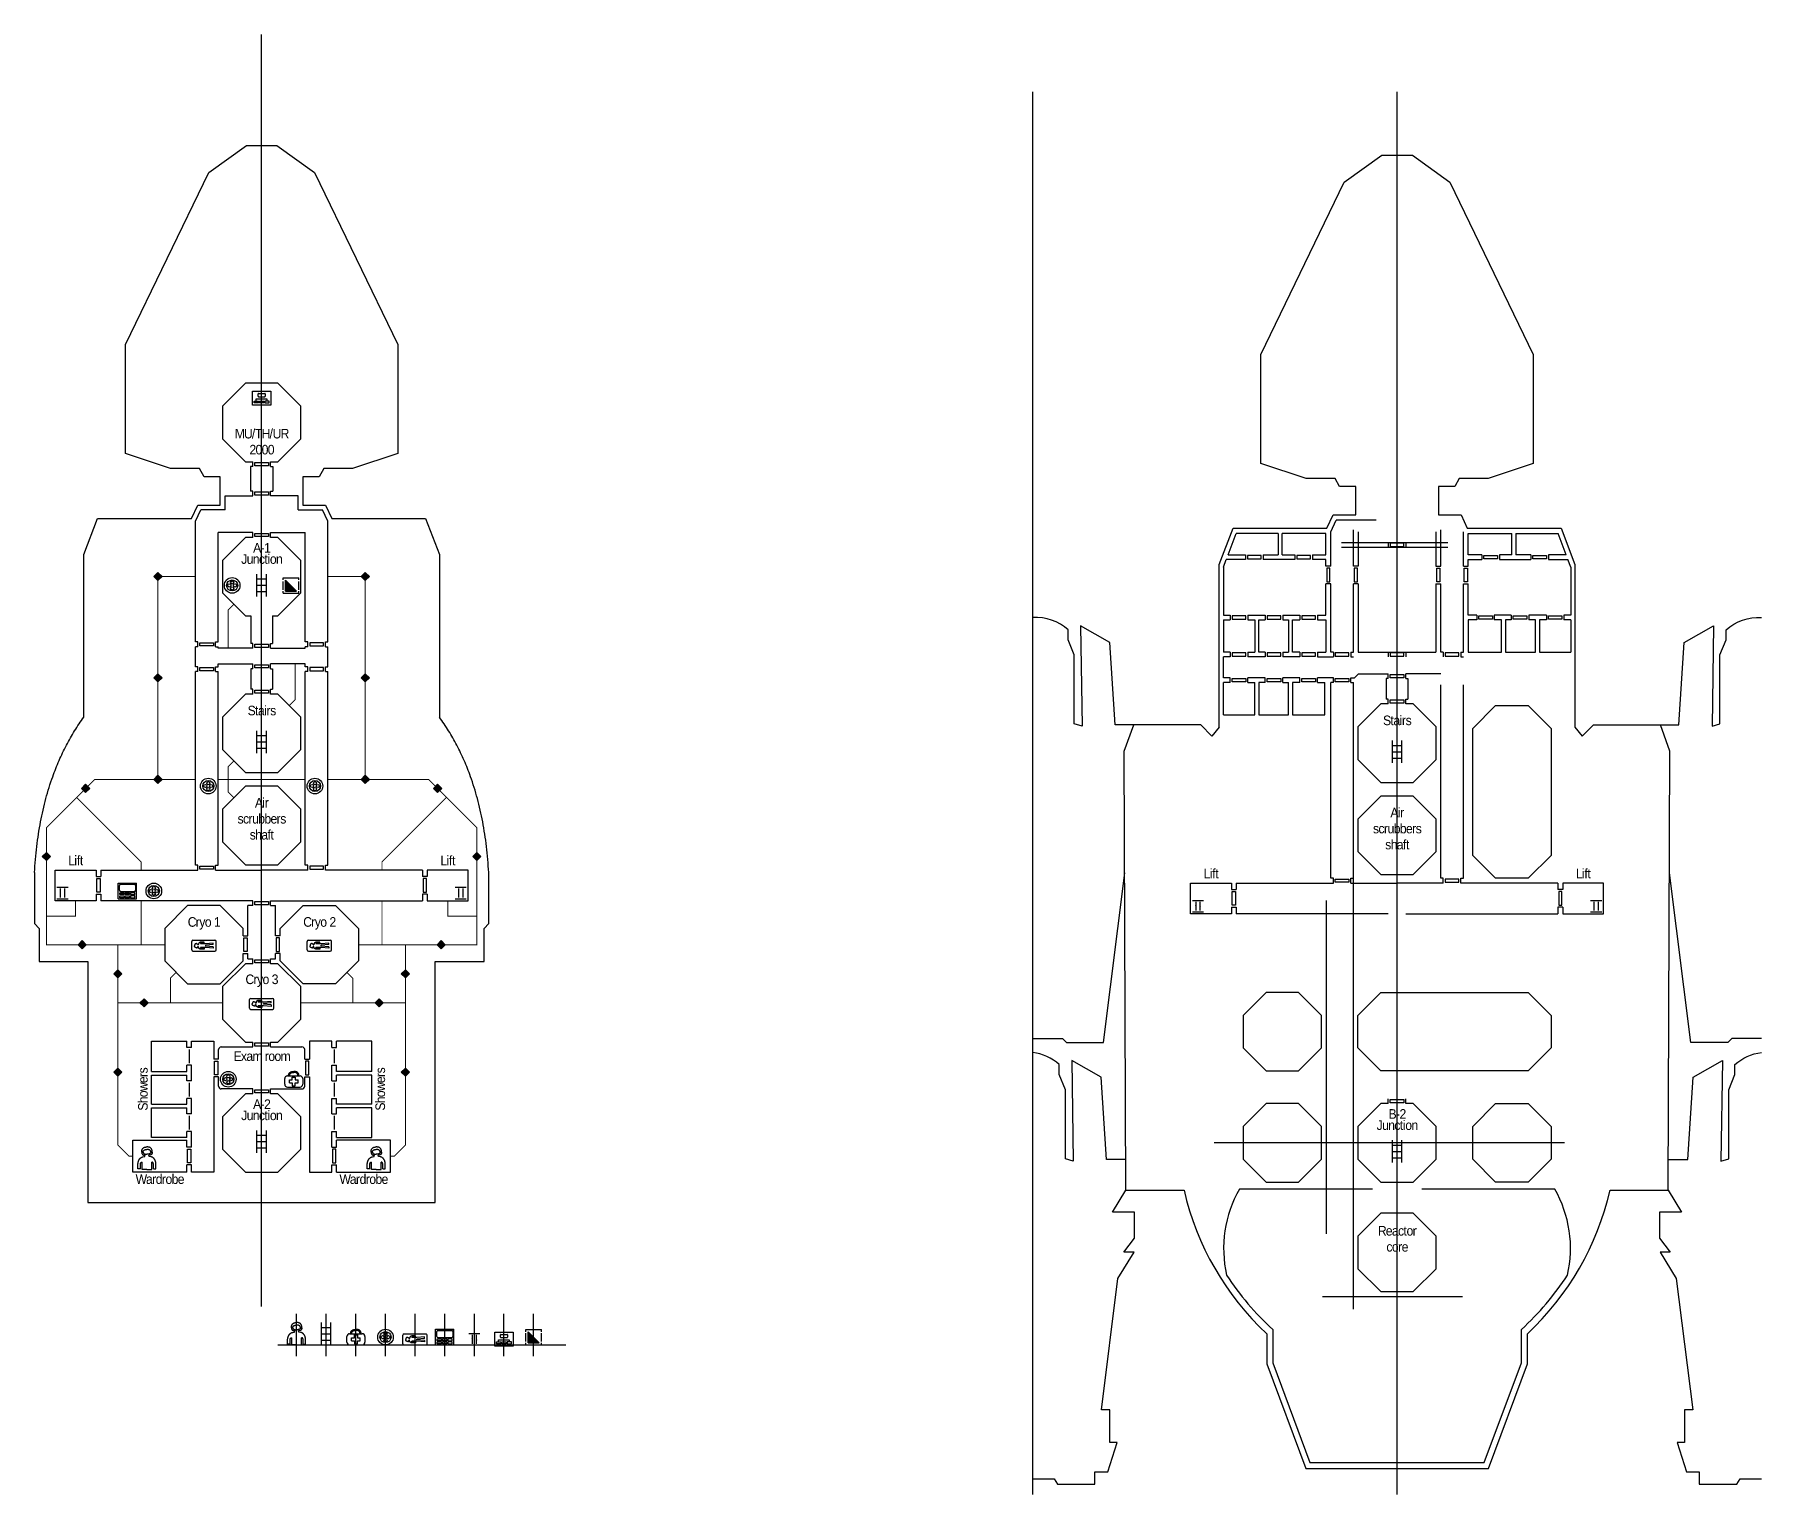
# Model space of a CAD drawing. Header units: millimetres. Extents: x 26183 to 220797, y 29460 to 340250.
# Drawn here: x 40214 to 220037, y 188234 to 340250 of the extents above; entities that cross this region are included whole.
import ezdxf

# ---------------------------------------------------------------- set-up
doc = ezdxf.new("R2010")
doc.units = ezdxf.units.MM
doc.header["$MEASUREMENT"] = 0
doc.linetypes.add('DASHEDX2', pattern=[1.5, 1, -0.5])
doc.layers.add('axes', color=140, linetype='Continuous', plot=False)
for name, color, linetype in [('Deck A', 3, 'Continuous'), ('ducts', 91, 'DASHEDX2'), ('hatch', 254, 'Continuous'), ('icons', 3, 'Continuous'), ('squares', 3, 'Continuous'), ('Text', 255, 'Continuous')]:
    doc.layers.add(name, color=color, linetype=linetype)
doc.styles.get("Standard").update_dxf_attribs({"font": 'arial.ttf'})
doc.dimstyles.get("Standard").update_dxf_attribs({"dimtxt": 0.18, "dimasz": 0.18, "dimexe": 0.18, "dimexo": 0.0625, "dimgap": 0.09, "dimtad": 0, "dimtih": 1, "dimtoh": 1, "dimdec": 4, "dimzin": 0, "dimdsep": 46, "dimtxsty": 'Standard', "dimcen": 0.09, "dimadec": 0, "dimazin": 0, "dimtfac": 1, "dimtdec": 4, "dimtofl": 0, "dimtmove": 0, "dimatfit": 3, "dimfxl": 1, "dimtolj": 1, "dimtzin": 0, "dimarcsym": 0})

# ---------------------------------------------------------------- blocks, each defined once
blk = doc.blocks.new('eva')
at = {"layer": 'icons'}
for p, q in [((-936, 64), (-936, 611)), ((-673, 64), (-936, 64)), ((-673, 64), (-673, 556)), ((-493, 0), (-493, 756)), ((0, 0), (-493, 0)), ((-413, 1305), (-227, 1329)), ((-300, 1476), (-194, 1462)), ((-227, 1329), (-194, 1462)), ((0, 0), (493, 0)), ((300, 1476), (194, 1462)), ((227, 1329), (194, 1462)), ((413, 1305), (227, 1329)), ((493, 0), (493, 756)), ((673, 64), (673, 556)), ((673, 64), (936, 64)), ((936, 64), (936, 611))]:
    blk.add_line(p, q, dxfattribs=at)
for points in [[(-545, 1793), (-551, 2338), (0, 2335)], [(-396, 1773), (-408, 2064), (0, 2064)], [(545, 1793), (551, 2338), (0, 2335)], [(396, 1773), (408, 2064), (0, 2064)], [(-936, 611), (-852, 1215), (-413, 1305)], [(-673, 556), (-657, 748), (-493, 756)], [(-545, 1793), (-543, 1521), (-300, 1476)], [(-396, 1773), (-390, 1584), (0, 1579)], [(396, 1773), (390, 1584), (0, 1579)], [(545, 1793), (543, 1521), (300, 1476)], [(936, 611), (852, 1215), (413, 1305)], [(673, 556), (657, 748), (493, 756)]]:
    blk.add_open_spline(points, degree=2, dxfattribs=at)
blk = doc.blocks.new('ladder')
at = {"layer": 'icons'}
for p, q in [((-493, -510), (-493, 1825)), ((493, -510), (493, 1825)), ((-493, 1314), (493, 1314)), ((-493, 657), (493, 657)), ((-493, 0), (493, 0))]:
    blk.add_line(p, q, dxfattribs=at)
blk = doc.blocks.new('medical')
at = {"layer": 'icons'}
for p, q in [((-936, 283), (-936, 879)), ((-654, 1162), (654, 1162)), ((-654, 0), (654, 0)), ((-461, 429), (-461, 733)), ((-461, 733), (-152, 733)), ((-461, 429), (-152, 429)), ((-152, 733), (-152, 1042)), ((-152, 1042), (152, 1042)), ((-152, 429), (-152, 120)), ((-152, 120), (152, 120)), ((152, 1042), (152, 733)), ((152, 733), (461, 733)), ((152, 120), (152, 429)), ((152, 429), (461, 429)), ((461, 429), (461, 733)), ((936, 879), (936, 283))]:
    blk.add_line(p, q, dxfattribs=at)
for centre, start, end in [((-654, 879), 90, 180), ((-654, 283), 180, 270), ((654, 879), 0, 90), ((654, 283), 270, 0)]:
    blk.add_arc(centre, 283, start, end, dxfattribs=at)
for points in [[(-540, 1162), (-540, 1621), (0, 1621)], [(-440, 1162), (-426, 1530), (0, 1521)], [(540, 1162), (540, 1621), (0, 1621)], [(440, 1162), (426, 1530), (0, 1521)]]:
    blk.add_open_spline(points, degree=2, dxfattribs=at)
blk = doc.blocks.new('telecom')
at = {"layer": 'icons'}
for centre, radius in [((0, 0), 813), ((0, 0), 576), ((-302, 0), 163), ((0, 302), 163), ((302, 0), 163), ((0, -302), 163)]:
    blk.add_circle(centre, radius, dxfattribs=at)
blk = doc.blocks.new('cryo')
at = {"layer": 'icons'}
for p, q in [((-1268, 127), (-1268, 1013)), ((-1140, 1140), (1140, 1140)), ((-1140, 0), (1140, 0)), ((-639, 688), (-633, 646)), ((-639, 452), (-633, 494)), ((-581, 659), (-633, 646)), ((-581, 481), (-633, 494)), ((-572, 733), (-581, 659)), ((-572, 408), (-581, 481)), ((188, 764), (-356, 764)), ((188, 376), (-356, 376)), ((32, 938), (-299, 938)), ((32, 202), (-299, 202)), ((32, 835), (-277, 835)), ((32, 306), (-277, 306)), ((32, 835), (32, 938)), ((32, 306), (32, 202)), ((976, 833), (188, 764)), ((976, 677), (188, 608)), ((188, 532), (188, 608)), ((976, 463), (188, 532)), ((976, 307), (188, 376)), ((976, 677), (976, 833)), ((976, 463), (976, 307)), ((1268, 127), (1268, 1013))]:
    blk.add_line(p, q, dxfattribs=at)
for centre, start, end in [((-1140, 1013), 90, 180), ((-1140, 127), 180, 270), ((1140, 1013), 0, 90), ((1140, 127), 270, 0)]:
    blk.add_arc(centre, 127, start, end, dxfattribs=at)
for points in [[(-763, 784), (-978, 787), (-976, 570)], [(-763, 356), (-978, 354), (-976, 570)], [(-763, 784), (-656, 784), (-639, 688)], [(-763, 356), (-656, 357), (-639, 452)], [(-299, 938), (-536, 905), (-572, 733)], [(-299, 202), (-536, 235), (-572, 408)], [(-277, 835), (-353, 828), (-356, 764)], [(-277, 306), (-353, 312), (-356, 376)]]:
    blk.add_open_spline(points, degree=2, dxfattribs=at)
blk = doc.blocks.new('access')
at = {"layer": 'icons'}
for p, q in [((-952, 1627), (952, 1627)), ((-952, 0), (-952, 1627)), ((-952, 0), (952, 0)), ((-838, 880), (-838, 1399)), ((-724, 1512), (724, 1512)), ((-724, 766), (724, 766)), ((838, 1399), (838, 880)), ((952, 0), (952, 1627))]:
    blk.add_line(p, q, dxfattribs=at)
for points in [[(-774, 631), (-334, 631), (-334, 430), (-774, 430)], [(-774, 316), (-334, 316), (-334, 114), (-774, 114)], [(-220, 631), (220, 631), (220, 430), (-220, 430)], [(-220, 316), (220, 316), (220, 114), (-220, 114)], [(774, 631), (334, 631), (334, 430), (774, 430)], [(774, 316), (334, 316), (334, 114), (774, 114)]]:
    blk.add_lwpolyline(points, close=True, dxfattribs=at)
for centre, start, end in [((-724, 1399), 90, 180), ((-724, 880), 180, 270), ((724, 1399), 0, 90), ((724, 880), 270, 0)]:
    blk.add_arc(centre, 114, start, end, dxfattribs=at)
blk = doc.blocks.new('mom')
at = {"layer": 'icons'}
for p, q in [((-554, 437), (-554, 652)), ((-554, 652), (554, 652)), ((-372, 938), (-372, 1168)), ((-321, 1218), (321, 1218)), ((-321, 887), (321, 887)), ((0, 437), (0, 887)), ((372, 1168), (372, 938)), ((554, 652), (554, 437))]:
    blk.add_line(p, q, dxfattribs=at)
for points in [[(952, 1454), (952, 0), (-952, 0), (-952, 1454)], [(-774, 437), (-334, 437), (-334, 235), (-774, 235)], [(-220, 437), (220, 437), (220, 235), (-220, 235)], [(774, 437), (334, 437), (334, 235), (774, 235)]]:
    blk.add_lwpolyline(points, close=True, dxfattribs=at)
for centre, start, end in [((-321, 1168), 90, 180), ((-321, 938), 180, 270), ((321, 1168), 0, 90), ((321, 938), 270, 0)]:
    blk.add_arc(centre, 50.5, start, end, dxfattribs=at)
blk = doc.blocks.new('airlock')
at = {"layer": 'icons'}
h = blk.add_hatch(color=256, dxfattribs=at)
h.dxf.hatch_style = 1
h.paths.add_polyline_path([(-577, 202), (577, 202), (-577, 1357)])
for p, q in [((-813, 1380), (-813, 1591)), ((-813, 1591), (813, 1591)), ((-813, 357), (-813, 1234)), ((-813, 0), (-813, 211)), ((-813, 0), (813, 0)), ((-577, 202), (-577, 1357)), ((577, 202), (-577, 1357)), ((-577, 202), (577, 202)), ((813, 1380), (813, 1591)), ((813, 357), (813, 1234)), ((813, 0), (813, 211))]:
    blk.add_line(p, q, dxfattribs=at)
blk = doc.blocks.new('lift')
at = {"layer": 'icons'}
for p, q in [((-576, 1193), (576, 1193)), ((-576, 0), (576, 0))]:
    blk.add_line(p, q, dxfattribs=at)
for points in [[(-237, 1061), (-237, 132)], [(237, 132), (237, 1061)]]:
    blk.add_leader(points, dimstyle='Standard', override={"dimasz": 400}, dxfattribs=at)

msp = doc.modelspace()

# ---------------------------------------------------------------- hatches: boundary and pattern name
at = {"layer": 'squares'}
h = msp.add_hatch(color=256, dxfattribs=at)
h.dxf.hatch_style = 1
h.paths.add_polyline_path([(52644, 283826), (53068, 283402), (53493, 283826), (53068, 284250)])
h = msp.add_hatch(color=256, dxfattribs=at)
h.dxf.hatch_style = 1
h.paths.add_polyline_path([(74655, 284250), (74231, 283826), (74655, 283402), (75080, 283826)])
h = msp.add_hatch(color=256, dxfattribs=at)
h.dxf.hatch_style = 1
h.paths.add_polyline_path([(52644, 273258), (53068, 272834), (53493, 273258), (53068, 273682)])
h = msp.add_hatch(color=256, dxfattribs=at)
h.dxf.hatch_style = 1
h.paths.add_polyline_path([(74655, 273682), (74231, 273258), (74655, 272834), (75080, 273258)])
h = msp.add_hatch(color=256, dxfattribs=at)
h.dxf.hatch_style = 1
h.paths.add_polyline_path([(52644, 262690), (53068, 262265), (53493, 262690), (53068, 263114)])
h = msp.add_hatch(color=256, dxfattribs=at)
h.dxf.hatch_style = 1
h.paths.add_polyline_path([(74655, 263114), (74231, 262690), (74655, 262265), (75080, 262690)])
h = msp.add_hatch(color=256, dxfattribs=at)
h.dxf.hatch_style = 1
h.paths.add_polyline_path([(45112, 261755), (45536, 261331), (45960, 261755), (45536, 262179)])
h = msp.add_hatch(color=256, dxfattribs=at)
h.dxf.hatch_style = 1
h.paths.add_polyline_path([(82188, 262179), (81764, 261755), (82188, 261331), (82612, 261755)])
h = msp.add_hatch(color=256, dxfattribs=at)
h.dxf.hatch_style = 1
h.paths.add_polyline_path([(41020, 254659), (41445, 254235), (41869, 254659), (41445, 255083)])
h = msp.add_hatch(color=256, dxfattribs=at)
h.dxf.hatch_style = 1
h.paths.add_polyline_path([(86279, 255083), (85855, 254659), (86279, 254235), (86703, 254659)])
h = msp.add_hatch(color=256, dxfattribs=at)
h.dxf.hatch_style = 1
h.paths.add_polyline_path([(44744, 245475), (45169, 245050), (45593, 245475), (45169, 245899)])
h = msp.add_hatch(color=256, dxfattribs=at)
h.dxf.hatch_style = 1
h.paths.add_polyline_path([(82555, 245899), (82131, 245475), (82555, 245050), (82979, 245475)])
h = msp.add_hatch(color=256, dxfattribs=at)
h.dxf.hatch_style = 1
h.paths.add_polyline_path([(48468, 242446), (48893, 242022), (49317, 242446), (48893, 242870)])
h = msp.add_hatch(color=256, dxfattribs=at)
h.dxf.hatch_style = 1
h.paths.add_polyline_path([(78831, 242870), (78407, 242446), (78831, 242022), (79255, 242446)])
h = msp.add_hatch(color=256, dxfattribs=at)
h.dxf.hatch_style = 1
h.paths.add_polyline_path([(51190, 239417), (51614, 238993), (52038, 239417), (51614, 239842)])
h = msp.add_hatch(color=256, dxfattribs=at)
h.dxf.hatch_style = 1
h.paths.add_polyline_path([(76095, 239842), (75671, 239417), (76095, 238993), (76520, 239417)])
h = msp.add_hatch(color=256, dxfattribs=at)
h.dxf.hatch_style = 1
h.paths.add_polyline_path([(48468, 232212), (48893, 231788), (49317, 232212), (48893, 232637)])
h = msp.add_hatch(color=256, dxfattribs=at)
h.dxf.hatch_style = 1
h.paths.add_polyline_path([(78831, 232637), (78407, 232212), (78831, 231788), (79255, 232212)])

# ---------------------------------------------------------------- linework, layer by layer
at = {"layer": 'axes'}
for p, q in [((63862, 207817), (63862, 340250)), ((144151, 188234), (144151, 334299)), ((182094, 188234), (182094, 334299)), ((67507, 202636), (67507, 207034)), ((70591, 202636), (70591, 207034)), ((73676, 202636), (73676, 207034)), ((76760, 202636), (76760, 207034)), ((79844, 202636), (79844, 207034)), ((82929, 202636), (82929, 207034)), ((86013, 202636), (86013, 207034)), ((89097, 202636), (89097, 207034)), ((92182, 202636), (92182, 207034)), ((65564, 203803), (95528, 203803))]:
    msp.add_line(p, q, dxfattribs=at)
at = {"layer": 'Deck A'}
for p, q in [((62696, 295269), (62696, 292713)), ((62946, 295269), (62696, 295269)), ((62946, 295269), (62946, 295771)), ((64778, 295269), (64778, 295771)), ((64778, 295269), (65027, 295269)), ((65027, 295269), (65027, 292713)), ((60069, 292211), (62946, 292211)), ((60069, 290745), (60069, 292211)), ((62946, 292713), (62696, 292713)), ((62946, 292211), (62946, 292713)), ((64778, 292211), (64778, 292713)), ((64778, 292713), (65027, 292713)), ((67655, 292211), (64778, 292211)), ((67655, 290745), (67655, 292211)), ((56962, 289590), (57538, 290745)), ((56962, 277001), (56962, 289590)), ((60069, 290745), (57538, 290745)), ((67655, 290745), (70185, 290745)), ((70762, 289590), (70185, 290745)), ((70762, 277001), (70762, 289590)), ((175194, 288456), (175757, 289671)), ((179923, 289671), (175757, 289671)), ((62946, 288384), (59323, 288384)), ((59323, 277001), (59323, 288384)), ((62946, 287883), (62946, 288384)), ((64778, 287883), (64778, 288384)), ((64778, 288384), (68401, 288384)), ((68401, 277001), (68401, 288384)), ((164499, 286081), (165337, 288285)), ((169727, 288285), (165337, 288285)), ((169727, 288285), (169727, 286081)), ((174692, 288285), (170142, 288285)), ((170142, 286081), (170142, 288285)), ((174692, 286081), (174692, 288285)), ((175194, 284879), (175194, 288456)), ((177555, 284879), (177555, 288686)), ((178056, 288470), (178056, 284879)), ((186132, 288470), (186132, 284879)), ((186633, 284879), (186633, 288686)), ((188994, 284879), (188994, 288456)), ((189496, 286081), (189496, 288285)), ((189496, 288285), (194046, 288285)), ((194046, 286081), (194046, 288285)), ((194461, 288285), (198851, 288285)), ((194461, 288285), (194461, 286081)), ((199689, 286081), (198851, 288285)), ((164499, 286081), (166320, 286081)), ((166320, 286081), (166320, 285579)), ((168152, 286081), (168152, 285579)), ((168152, 286081), (169727, 286081)), ((170142, 286081), (171444, 286081)), ((171444, 286081), (171444, 285579)), ((173275, 286081), (173275, 285579)), ((173275, 286081), (174692, 286081)), ((176311, 287363), (187387, 287363)), ((176311, 286861), (187387, 286861)), ((181178, 287363), (181178, 286861)), ((183010, 287363), (183010, 286861)), ((190913, 286081), (189496, 286081)), ((190913, 286081), (190913, 285579)), ((192744, 286081), (192744, 285579)), ((194046, 286081), (192744, 286081)), ((196036, 286081), (194461, 286081)), ((196036, 286081), (196036, 285579)), ((197868, 286081), (197868, 285579)), ((199689, 286081), (197868, 286081)), ((164010, 284793), (164309, 285579)), ((164010, 284793), (164010, 279805)), ((166320, 285579), (164309, 285579)), ((171444, 285579), (168152, 285579)), ((174692, 285579), (173275, 285579)), ((174692, 284879), (174692, 285579)), ((175194, 284879), (174692, 284879)), ((178056, 284879), (177555, 284879)), ((186132, 284879), (186633, 284879)), ((188994, 284879), (189496, 284879)), ((189496, 284879), (189496, 285579)), ((189496, 285579), (190913, 285579)), ((192744, 285579), (196036, 285579)), ((197868, 285579), (199879, 285579)), ((200178, 284793), (199879, 285579)), ((200178, 284793), (200178, 279805)), ((174692, 279805), (174692, 283047)), ((175194, 283047), (174692, 283047)), ((175194, 275947), (175194, 283047)), ((178056, 283047), (177555, 283047)), ((177555, 275947), (177555, 283047)), ((178056, 283047), (178056, 275947)), ((186132, 283047), (186132, 275947)), ((186132, 283047), (186633, 283047)), ((186633, 275947), (186633, 283047)), ((188994, 275947), (188994, 283047)), ((188994, 283047), (189496, 283047)), ((189496, 279805), (189496, 283047)), ((62735, 279716), (62735, 276855)), ((64989, 279716), (64989, 276855)), ((164010, 279805), (164716, 279805)), ((164010, 279304), (164716, 279304)), ((164010, 279304), (164010, 275947)), ((164716, 279805), (164716, 279304)), ((166548, 279805), (166548, 279304)), ((166548, 279805), (168367, 279805)), ((166548, 279304), (167266, 279304)), ((167266, 279304), (167266, 275947)), ((167682, 279304), (168367, 279304)), ((167682, 275947), (167682, 279304)), ((168367, 279805), (168367, 279304)), ((170198, 279805), (170198, 279304)), ((170198, 279805), (171968, 279805)), ((170198, 279304), (170799, 279304)), ((170799, 279304), (170799, 275947)), ((171215, 279304), (171968, 279304)), ((171215, 275947), (171215, 279304)), ((171968, 279805), (171968, 279304)), ((173800, 279805), (173800, 279304)), ((173800, 279805), (174692, 279805)), ((173800, 279304), (174692, 279304)), ((174692, 279304), (174692, 275947)), ((190388, 279805), (189496, 279805)), ((190388, 279304), (189496, 279304)), ((189496, 279304), (189496, 275947)), ((190388, 279805), (190388, 279304)), ((192220, 279805), (192220, 279304)), ((193990, 279805), (192220, 279805)), ((192973, 279304), (192220, 279304)), ((192973, 275947), (192973, 279304)), ((193990, 279304), (193389, 279304)), ((193389, 279304), (193389, 275947)), ((193990, 279805), (193990, 279304)), ((195821, 279805), (195821, 279304)), ((197640, 279805), (195821, 279805)), ((196506, 279304), (195821, 279304)), ((196506, 275947), (196506, 279304)), ((197640, 279304), (196922, 279304)), ((196922, 279304), (196922, 275947)), ((197640, 279805), (197640, 279304)), ((199472, 279805), (199472, 279304)), ((200178, 279805), (199472, 279805)), ((200178, 279304), (199472, 279304)), ((200178, 279304), (200178, 275947)), ((57226, 277001), (56962, 277001)), ((57226, 276499), (57226, 277001)), ((59058, 276499), (59058, 277001)), ((59058, 277001), (59323, 277001)), ((68666, 277001), (68401, 277001)), ((68666, 276499), (68666, 277001)), ((70498, 276499), (70498, 277001)), ((70498, 277001), (70762, 277001)), ((57226, 276499), (56962, 276499)), ((56962, 274412), (56962, 276499)), ((59058, 276499), (59323, 276499)), ((59323, 276353), (59323, 276499)), ((62946, 276353), (59323, 276353)), ((62946, 276855), (62735, 276855)), ((62946, 276353), (62946, 276855)), ((64778, 276353), (64778, 276855)), ((64778, 276855), (64989, 276855)), ((64778, 276353), (68401, 276353)), ((68401, 276353), (68401, 276499)), ((68666, 276499), (68401, 276499)), ((70498, 276499), (70762, 276499)), ((70762, 274412), (70762, 276499)), ((164716, 275947), (164010, 275947)), ((164716, 275445), (164010, 275445)), ((164010, 273279), (164010, 275445)), ((164716, 275947), (164716, 275445)), ((166548, 275947), (166548, 275445)), ((166548, 275947), (167266, 275947)), ((168367, 275445), (166548, 275445)), ((168367, 275947), (167682, 275947)), ((168367, 275947), (168367, 275445)), ((170198, 275947), (170198, 275445)), ((170198, 275947), (170799, 275947)), ((171968, 275445), (170198, 275445)), ((171968, 275947), (171215, 275947)), ((171968, 275947), (171968, 275445)), ((173800, 275947), (173800, 275445)), ((173800, 275947), (174692, 275947)), ((173800, 275445), (175458, 275445)), ((175458, 275947), (175194, 275947)), ((175458, 275947), (175458, 275445)), ((177290, 275947), (177290, 275445)), ((177290, 275947), (177555, 275947)), ((177290, 275445), (177555, 275445)), ((178056, 275947), (186132, 275947)), ((181178, 275947), (181178, 275445)), ((183010, 275947), (183010, 275445)), ((186898, 275947), (186633, 275947)), ((186898, 275947), (186898, 275445)), ((188730, 275947), (188730, 275445)), ((188730, 275947), (188994, 275947)), ((188730, 275445), (188994, 275445)), ((189496, 275947), (192973, 275947)), ((193389, 275947), (196506, 275947)), ((196922, 275947), (200178, 275947)), ((57226, 274412), (56962, 274412)), ((56962, 253751), (56962, 273910)), ((57226, 273910), (56962, 273910)), ((57226, 273910), (57226, 274412)), ((59058, 273910), (59058, 274412)), ((59058, 274412), (59323, 274412)), ((59058, 273910), (59323, 273910)), ((59323, 274714), (62946, 274714)), ((59323, 274412), (59323, 274714)), ((59323, 253751), (59323, 273910)), ((62946, 274213), (62735, 274213)), ((62735, 274213), (62735, 272073)), ((62946, 274213), (62946, 274714)), ((64778, 274213), (64778, 274714)), ((68401, 274714), (64778, 274714)), ((64778, 274213), (64989, 274213)), ((64989, 274213), (64989, 272073)), ((68401, 274412), (68401, 274714)), ((68666, 274412), (68401, 274412)), ((68401, 253751), (68401, 273910)), ((68666, 273910), (68401, 273910)), ((68666, 273910), (68666, 274412)), ((70498, 273910), (70498, 274412)), ((70498, 274412), (70762, 274412)), ((70498, 273910), (70762, 273910)), ((70762, 253751), (70762, 273910)), ((177659, 273279), (178071, 273692)), ((178071, 273692), (181178, 273692)), ((181178, 273190), (181178, 273692)), ((183010, 273190), (183010, 273692)), ((186633, 273692), (183010, 273692)), ((62946, 272073), (62735, 272073)), ((62946, 271572), (62946, 272073)), ((64778, 271572), (64778, 272073)), ((64778, 272073), (64989, 272073)), ((164716, 273279), (164010, 273279)), ((164716, 272778), (164010, 272778)), ((164010, 269421), (164010, 272778)), ((164716, 272778), (164716, 273279)), ((166548, 272778), (166548, 273279)), ((168367, 273279), (166548, 273279)), ((166548, 272778), (167266, 272778)), ((167266, 269421), (167266, 272778)), ((168367, 272778), (167682, 272778)), ((167682, 272778), (167682, 269421)), ((168367, 272778), (168367, 273279)), ((170198, 272778), (170198, 273279)), ((171968, 273279), (170198, 273279)), ((170198, 272778), (170799, 272778)), ((170799, 269421), (170799, 272778)), ((171968, 272778), (171215, 272778)), ((171215, 272778), (171215, 269421)), ((171968, 272778), (171968, 273279)), ((175458, 273279), (173800, 273279)), ((173800, 272778), (173800, 273279)), ((173800, 272778), (174575, 272778)), ((174575, 269421), (174575, 272778)), ((175194, 252390), (175194, 272778)), ((175458, 272778), (175194, 272778)), ((175458, 272778), (175458, 273279)), ((177290, 272778), (177290, 273279)), ((177290, 273279), (177659, 273279)), ((177290, 272778), (177555, 272778)), ((177555, 207513), (177555, 272778)), ((180967, 273190), (180967, 271051)), ((181178, 273190), (180967, 273190)), ((183010, 273190), (183221, 273190)), ((183221, 273190), (183221, 271051)), ((186633, 252390), (186633, 272549)), ((188994, 252390), (188994, 272549)), ((181178, 271051), (180967, 271051)), ((181178, 270549), (181178, 271051)), ((183010, 270549), (183010, 271051)), ((183010, 271051), (183221, 271051)), ((164010, 269421), (167266, 269421)), ((167682, 269421), (170799, 269421)), ((171215, 269421), (174575, 269421)), ((57226, 253751), (56962, 253751)), ((57226, 253249), (57226, 253751)), ((59058, 253249), (59058, 253751)), ((59058, 253751), (59323, 253751)), ((68666, 253751), (68401, 253751)), ((68666, 253249), (68666, 253751)), ((70498, 253249), (70498, 253751)), ((70498, 253751), (70762, 253751)), ((42353, 250060), (42353, 253249)), ((42353, 253249), (46618, 253249)), ((46618, 253249), (46618, 252570)), ((46618, 252570), (47120, 252570)), ((47120, 253249), (47120, 252570)), ((47120, 253249), (57226, 253249)), ((59058, 253249), (63862, 253249)), ((68666, 253249), (63862, 253249)), ((80604, 253249), (70498, 253249)), ((80604, 253249), (80604, 252570)), ((81106, 252570), (80604, 252570)), ((85371, 253249), (81106, 253249)), ((81106, 253249), (81106, 252570)), ((85371, 250060), (85371, 253249)), ((160585, 248698), (160585, 251888)), ((160585, 251888), (164850, 251888)), ((164850, 251888), (164850, 251209)), ((165352, 251888), (175458, 251888)), ((165352, 251888), (165352, 251209)), ((175458, 252390), (175194, 252390)), ((175458, 251888), (175458, 252390)), ((177290, 251888), (177290, 252390)), ((177290, 252390), (177555, 252390)), ((177290, 251888), (182094, 251888)), ((186898, 251888), (182094, 251888)), ((186898, 252390), (186633, 252390)), ((186898, 251888), (186898, 252390)), ((188730, 251888), (188730, 252390)), ((188730, 252390), (188994, 252390)), ((198836, 251888), (188730, 251888)), ((198836, 251888), (198836, 251209)), ((203603, 251888), (199338, 251888)), ((199338, 251888), (199338, 251209)), ((203603, 248698), (203603, 251888)), ((46618, 250060), (42353, 250060)), ((46618, 250738), (47120, 250738)), ((46618, 250738), (46618, 250060)), ((47120, 250738), (47120, 250060)), ((62946, 250060), (47120, 250060)), ((62946, 249558), (62946, 250060)), ((64778, 249558), (64778, 250060)), ((64778, 250060), (80604, 250060)), ((80604, 250738), (80604, 250060)), ((81106, 250738), (80604, 250738)), ((81106, 250738), (81106, 250060)), ((81106, 250060), (85371, 250060)), ((164850, 251209), (165352, 251209)), ((174714, 250081), (174714, 215387)), ((199338, 251209), (198836, 251209)), ((62434, 246390), (62434, 249558)), ((62946, 249558), (62434, 249558)), ((64778, 249558), (65290, 249558)), ((65290, 246390), (65290, 249558)), ((164850, 248698), (160585, 248698)), ((164850, 249377), (164850, 248698)), ((164850, 249377), (165352, 249377)), ((165352, 249377), (165352, 248698)), ((181178, 248698), (165352, 248698)), ((183010, 248698), (198836, 248698)), ((198836, 249377), (198836, 248698)), ((199338, 249377), (198836, 249377)), ((199338, 249377), (199338, 248698)), ((199338, 248698), (203603, 248698)), ((61932, 246390), (62434, 246390)), ((65791, 246390), (65290, 246390)), ((61932, 244559), (62434, 244559)), ((62434, 244002), (62434, 244559)), ((65290, 244002), (65290, 244559)), ((65791, 244559), (65290, 244559)), ((62434, 244002), (62946, 244002)), ((62946, 243500), (62946, 244002)), ((64778, 243500), (64778, 244002)), ((64778, 244002), (65290, 244002)), ((52382, 235433), (56062, 235433)), ((52382, 232277), (52382, 235433)), ((56062, 234771), (56062, 235433)), ((56563, 234771), (56062, 234771)), ((56313, 234565), (56313, 233145)), ((56563, 235433), (58877, 235433)), ((56563, 234771), (56563, 235433)), ((58877, 235433), (58877, 233561)), ((59379, 233561), (59379, 234549)), ((59662, 234832), (62946, 234832)), ((62946, 234832), (62946, 235334)), ((64778, 234832), (64778, 235334)), ((64778, 234832), (68062, 234832)), ((68345, 233561), (68345, 234549)), ((68847, 235433), (68847, 233561)), ((71160, 235433), (68847, 235433)), ((71160, 234771), (71160, 235433)), ((71160, 234771), (71662, 234771)), ((71411, 234565), (71411, 233145)), ((71662, 234771), (71662, 235433)), ((75342, 235433), (71662, 235433)), ((75342, 232277), (75342, 235433)), ((52382, 232277), (56062, 232277)), ((56563, 232939), (56062, 232939)), ((56062, 232277), (56062, 232939)), ((56563, 231302), (56563, 232939)), ((59379, 233561), (58877, 233561)), ((68345, 233561), (68847, 233561)), ((71160, 231302), (71160, 232939)), ((71160, 232939), (71662, 232939)), ((71662, 232277), (71662, 232939)), ((75342, 232277), (71662, 232277)), ((52382, 231901), (56062, 231901)), ((52382, 228872), (52382, 231901)), ((56062, 231302), (56062, 231901)), ((56563, 231302), (56062, 231302)), ((56313, 231096), (56313, 229677)), ((59379, 231729), (58877, 231729)), ((58877, 231729), (58877, 221789)), ((59379, 230740), (59379, 231729)), ((62946, 230457), (59662, 230457)), ((62946, 229956), (62946, 230457)), ((64778, 229956), (64778, 230457)), ((64778, 230457), (68062, 230457)), ((68345, 230740), (68345, 231729)), ((68345, 231729), (68847, 231729)), ((68847, 231729), (68847, 221789)), ((71160, 231302), (71662, 231302)), ((71411, 231096), (71411, 229677)), ((71662, 231302), (71662, 231901)), ((75342, 231901), (71662, 231901)), ((75342, 228872), (75342, 231901)), ((52382, 228872), (56062, 228872)), ((52382, 225412), (52382, 228495)), ((52382, 228495), (56062, 228495)), ((56563, 229471), (56062, 229471)), ((56062, 228872), (56062, 229471)), ((56062, 227870), (56062, 228495)), ((56563, 227870), (56563, 229471)), ((71160, 227870), (71160, 229471)), ((71160, 229471), (71662, 229471)), ((71662, 228872), (71662, 229471)), ((75342, 228872), (71662, 228872)), ((71662, 227870), (71662, 228495)), ((75342, 228495), (71662, 228495)), ((75342, 225412), (75342, 228495)), ((181178, 228933), (181178, 229435)), ((183010, 228933), (183010, 229435)), ((56563, 227870), (56062, 227870)), ((56313, 227664), (56313, 226244)), ((71160, 227870), (71662, 227870)), ((71411, 227664), (71411, 226244)), ((50435, 221789), (50435, 225140)), ((50435, 225140), (56062, 225140)), ((56062, 225412), (52382, 225412)), ((56563, 226038), (56062, 226038)), ((56062, 225412), (56062, 226038)), ((56062, 224381), (56062, 225140)), ((56563, 224381), (56563, 226038)), ((71160, 224381), (71160, 226038)), ((71160, 226038), (71662, 226038)), ((71662, 225412), (71662, 226038)), ((71662, 225412), (75342, 225412)), ((71662, 224381), (71662, 225140)), ((77288, 225140), (71662, 225140)), ((77288, 221789), (77288, 225140)), ((199534, 224850), (163049, 224850)), ((56563, 224381), (56062, 224381)), ((71160, 224381), (71662, 224381)), ((56062, 221789), (50435, 221789)), ((56062, 221789), (56062, 222549)), ((56563, 222549), (56062, 222549)), ((56563, 221789), (56563, 222549)), ((58877, 221789), (56563, 221789)), ((68847, 221789), (71160, 221789)), ((71160, 221789), (71160, 222549)), ((71160, 222549), (71662, 222549)), ((71662, 221789), (71662, 222549)), ((71662, 221789), (77288, 221789)), ((174336, 208853), (188899, 208853))]:
    msp.add_line(p, q, dxfattribs=at)
for points in [[(45348, 269161), (45348, 286097), (46782, 289869), (56559, 289869), (57202, 291255), (59555, 291259), (59555, 294211), (57861, 294211), (57403, 295047), (54386, 295047), (49685, 296615), (49685, 307973), (58359, 325885), (62271, 328702), (63862, 328702), (65452, 328702), (69365, 325885), (78039, 307973), (78039, 296615), (73338, 295047), (70321, 295047), (69863, 294211), (68168, 294211), (68168, 291259), (70521, 291255), (71165, 289869), (80942, 289869), (82376, 286097), (82376, 269161)], [(163580, 268138), (163580, 285074), (165014, 288847), (174791, 288847), (175434, 290232), (177787, 290232), (177787, 293189), (176093, 293189), (175635, 294024), (172618, 294024), (167917, 295593), (167917, 306951), (176591, 324863), (180504, 327679), (182094, 327679), (183684, 327679), (187597, 324863), (196271, 306951), (196271, 295593), (191570, 294024), (188553, 294024), (188095, 293189), (186401, 293189), (186401, 290232), (188754, 290232), (189397, 288847), (199174, 288847), (200608, 285074), (200608, 268138)], [(64778, 295771), (65553, 295771), (67945, 298163), (67945, 301546), (65553, 303938), (62171, 303938), (59779, 301546), (59779, 298163), (62171, 295771), (62946, 295771)], [(62946, 287883), (62171, 287883), (59779, 285491), (59779, 282108), (62171, 279716), (62735, 279716)], [(64989, 279716), (65553, 279716), (67945, 282108), (67945, 285491), (65553, 287883), (64778, 287883)], [(62946, 271572), (62171, 271572), (59779, 269180), (59779, 265797), (62171, 263405), (65553, 263405), (67945, 265797), (67945, 269180), (65553, 271572), (64778, 271572)], [(181178, 270549), (180403, 270549), (178011, 268157), (178011, 264774), (180403, 262383), (183785, 262383), (186177, 264774), (186177, 268157), (183785, 270549), (183010, 270549)], [(153861, 219904), (153680, 265632), (154673, 268376)], [(210327, 219904), (210508, 265632), (209515, 268376)], [(40214, 252981), (40214, 247669), (40705, 247179), (40705, 243740), (45780, 243740), (45780, 218648), (63862, 218648), (81943, 218648), (81943, 243740), (87019, 243740), (87019, 247179), (87509, 247669), (87509, 252981)], [(144151, 235699), (147246, 235699), (147659, 235286), (151515, 235286), (153730, 252971)], [(220037, 235699), (216942, 235699), (216529, 235286), (212673, 235286), (210458, 252971)], [(61932, 246390), (61932, 247166), (59540, 249558), (56158, 249558), (53766, 247166), (53766, 243783), (56158, 241391), (59540, 241391), (61932, 243783), (61932, 244559)], [(65791, 246390), (65791, 247166), (68183, 249558), (71566, 249558), (73958, 247166), (73958, 243783), (71566, 241391), (68183, 241391), (65791, 243783), (65791, 244559)], [(62946, 243500), (62171, 243500), (59779, 241109), (59779, 237726), (62171, 235334), (62946, 235334)], [(64778, 235334), (65553, 235334), (67945, 237726), (67945, 241109), (65553, 243500), (64778, 243500)], [(62946, 229956), (62171, 229956), (59779, 227564), (59779, 224181), (62171, 221789), (65553, 221789), (67945, 224181), (67945, 227564), (65553, 229956), (64778, 229956)], [(181178, 228933), (180403, 228933), (178011, 226541), (178011, 223158), (180403, 220767), (183785, 220767), (186177, 223158), (186177, 226541), (183785, 228933), (183010, 228933)]]:
    msp.add_lwpolyline(points, dxfattribs=at)
for points in [[(64572, 295355), (63152, 295355), (63152, 295686), (64572, 295686)], [(64572, 292296), (63152, 292296), (63152, 292627), (64572, 292627)], [(64572, 287968), (63152, 287968), (63152, 288299), (64572, 288299)], [(167946, 285996), (166526, 285996), (166526, 285665), (167946, 285665)], [(173069, 285996), (171650, 285996), (171650, 285665), (173069, 285665)], [(182804, 287278), (181384, 287278), (181384, 286946), (182804, 286946)], [(191119, 285996), (192538, 285996), (192538, 285665), (191119, 285665)], [(196242, 285996), (197662, 285996), (197662, 285665), (196242, 285665)], [(175109, 283253), (175109, 284673), (174777, 284673), (174777, 283253)], [(177971, 283253), (177971, 284673), (177640, 284673), (177640, 283253)], [(186217, 283253), (186217, 284673), (186548, 284673), (186548, 283253)], [(189080, 283253), (189080, 284673), (189411, 284673), (189411, 283253)], [(166342, 279720), (164922, 279720), (164922, 279389), (166342, 279389)], [(169992, 279720), (168573, 279720), (168573, 279389), (169992, 279389)], [(173594, 279720), (172174, 279720), (172174, 279389), (173594, 279389)], [(190594, 279720), (192014, 279720), (192014, 279389), (190594, 279389)], [(194196, 279720), (195615, 279720), (195615, 279389), (194196, 279389)], [(197846, 279720), (199266, 279720), (199266, 279389), (197846, 279389)], [(58852, 276584), (57432, 276584), (57432, 276916), (58852, 276916)], [(64572, 276439), (63152, 276439), (63152, 276770), (64572, 276770)], [(68872, 276584), (70291, 276584), (70291, 276916), (68872, 276916)], [(166342, 275862), (164922, 275862), (164922, 275530), (166342, 275530)], [(169992, 275862), (168573, 275862), (168573, 275530), (169992, 275530)], [(173594, 275862), (172174, 275862), (172174, 275530), (173594, 275530)], [(177084, 275862), (175664, 275862), (175664, 275530), (177084, 275530)], [(182804, 275862), (181384, 275862), (181384, 275530), (182804, 275530)], [(188524, 275862), (187104, 275862), (187104, 275530), (188524, 275530)], [(58852, 273995), (57432, 273995), (57432, 274327), (58852, 274327)], [(64572, 274298), (63152, 274298), (63152, 274629), (64572, 274629)], [(68872, 273995), (70291, 273995), (70291, 274327), (68872, 274327)], [(182804, 273275), (181384, 273275), (181384, 273607), (182804, 273607)], [(64572, 271657), (63152, 271657), (63152, 271988), (64572, 271988)], [(166342, 272863), (164922, 272863), (164922, 273194), (166342, 273194)], [(169992, 272863), (168573, 272863), (168573, 273194), (169992, 273194)], [(173594, 272863), (172174, 272863), (172174, 273194), (173594, 273194)], [(177084, 272863), (175664, 272863), (175664, 273194), (177084, 273194)], [(182804, 270634), (181384, 270634), (181384, 270966), (182804, 270966)], [(192357, 252390), (189965, 254782), (189965, 267996), (192357, 270388), (195740, 270388), (198132, 267996), (198132, 254782), (195740, 252390)], [(65553, 253808), (67945, 256200), (67945, 259582), (65553, 261974), (62171, 261974), (59779, 259582), (59779, 256200), (62171, 253808)], [(183785, 252785), (186177, 255177), (186177, 258560), (183785, 260951), (180403, 260951), (178011, 258560), (178011, 255177), (180403, 252785)], [(58852, 253334), (57432, 253334), (57432, 253666), (58852, 253666)], [(68872, 253334), (70291, 253334), (70291, 253666), (68872, 253666)], [(46703, 250945), (46703, 252364), (47034, 252364), (47034, 250945)], [(81021, 250945), (81021, 252364), (80689, 252364), (80689, 250945)], [(177084, 251973), (175664, 251973), (175664, 252304), (177084, 252304)], [(187104, 251973), (188524, 251973), (188524, 252304), (187104, 252304)], [(64572, 249643), (63152, 249643), (63152, 249974), (64572, 249974)], [(164935, 249583), (164935, 251003), (165266, 251003), (165266, 249583)], [(199253, 249583), (199253, 251003), (198922, 251003), (198922, 249583)], [(62018, 244765), (62018, 246184), (62349, 246184), (62349, 244765)], [(65706, 244765), (65706, 246184), (65375, 246184), (65375, 244765)], [(64572, 243586), (63152, 243586), (63152, 243917), (64572, 243917)], [(171831, 232342), (174223, 234734), (174223, 238117), (171831, 240508), (168448, 240508), (166056, 238117), (166056, 234734), (168448, 232342)], [(180403, 232342), (178011, 234734), (178011, 238117), (180403, 240508), (195740, 240508), (198132, 238117), (198132, 234734), (195740, 232342)], [(64572, 234918), (63152, 234918), (63152, 235249), (64572, 235249)], [(59294, 233355), (59294, 231935), (58962, 231935), (58962, 233355)], [(68430, 233355), (68430, 231935), (68761, 231935), (68761, 233355)], [(64572, 230041), (63152, 230041), (63152, 230372), (64572, 230372)], [(171831, 220767), (174223, 223158), (174223, 226541), (171831, 228933), (168448, 228933), (166056, 226541), (166056, 223158), (168448, 220767)], [(182804, 229018), (181384, 229018), (181384, 229350), (182804, 229350)], [(192357, 220767), (189965, 223158), (189965, 226541), (192357, 228933), (195740, 228933), (198132, 226541), (198132, 223158), (195740, 220767)], [(56478, 224175), (56478, 222755), (56147, 222755), (56147, 224175)], [(71245, 224175), (71245, 222755), (71577, 222755), (71577, 224175)], [(183785, 209352), (186177, 211744), (186177, 215127), (183785, 217519), (180403, 217519), (178011, 215127), (178011, 211744), (180403, 209352)]]:
    msp.add_lwpolyline(points, close=True, dxfattribs=at)
for points in [[(163580, 268138), (162819, 267200), (161643, 268376), (152753, 268376), (152184, 276950), (149136, 278684), (149301, 268217), (148472, 268468), (148472, 275652), (147842, 277221), (147842, 278267, 0.2016048), (144151, 279550)], [(200608, 268138), (201369, 267200), (202545, 268376), (211435, 268376), (212004, 276950), (215052, 278684), (214887, 268217), (215716, 268468), (215716, 275652), (216346, 277221), (216346, 278267, -0.2016048), (220037, 279550)], [(153849, 223101), (151834, 223101), (151265, 231675), (148217, 233409), (148382, 222942), (147553, 223193), (147553, 230377), (146923, 231946), (146923, 232992, 0.1545001), (144151, 234249)], [(210339, 223101), (212354, 223101), (212923, 231675), (215971, 233409), (215806, 222942), (216635, 223193), (216635, 230377), (217265, 231946), (217265, 232992, -0.1545001), (220037, 234249)], [(144151, 189845), (146375, 189845), (146717, 189312), (150627, 189312), (150627, 190597), (151969, 190597), (152931, 193634), (152177, 193634), (152177, 197034), (151310, 197034), (153022, 210721), (154700, 213461), (153642, 213461), (154760, 214937), (154760, 217630), (152464, 217630), (153861, 219904), (159909, 219904, 0.1492089), (168525, 204973), (168525, 201830), (172590, 190932), (182094, 190932), (191598, 190932), (195663, 201830), (195663, 204973, 0.1492089), (204279, 219904), (210327, 219904), (211724, 217630), (209428, 217630), (209428, 214937), (210546, 213461), (209488, 213461), (211166, 210721), (212879, 197034), (212011, 197034), (212011, 193634), (211257, 193634), (212219, 190597), (213561, 190597), (213561, 189312), (217471, 189312), (217813, 189845), (220037, 189845)], [(179523, 220036), (165678, 220036, 0.1882693), (164345, 211081, 0.0631176), (169142, 205413), (169142, 201935), (173015, 191548), (182094, 191548), (191173, 191548), (195046, 201935), (195046, 205413, 0.0631176), (199843, 211081, 0.1882693), (198510, 220036), (184665, 220036)]]:
    msp.add_lwpolyline(points, format="xyb", dxfattribs=at)
for centre, start, end in [((59662, 234549), 90, 180), ((68062, 234549), 0, 90), ((59662, 230740), 180, 270), ((68062, 230740), 270, 0)]:
    msp.add_arc(centre, 283, start, end, dxfattribs=at)
for points in [[(40214, 252981), (40768, 262900), (45348, 269161)], [(87509, 252981), (86956, 262900), (82376, 269161)]]:
    msp.add_open_spline(points, degree=2, dxfattribs=at)
at = {"layer": 'ducts', "const_width": 100}
for points in [[(56962, 283826), (53068, 283826), (53068, 262690)], [(70762, 283826), (74655, 283826), (74655, 262690)], [(60377, 276353), (60377, 280314), (60975, 280912)], [(66749, 270376), (67347, 270974), (67347, 274714)], [(60975, 260778), (60377, 261376), (60377, 264003), (60975, 264601)], [(59323, 262690), (68401, 262690)], [(51329, 253249), (51329, 254093), (44601, 260821)], [(76394, 253249), (76394, 254093), (83122, 260821)], [(44486, 250060), (44486, 248444), (41445, 248444)], [(51329, 245475), (51329, 250060)], [(76394, 245475), (76394, 250060)], [(83238, 250060), (83238, 248444), (86279, 248444)], [(48893, 245475), (53766, 245475)], [(78831, 245475), (73958, 245475)], [(54364, 239417), (54364, 241989), (54962, 242587)], [(73360, 239417), (73360, 241989), (72762, 242587)], [(59779, 239417), (48893, 239417)], [(67945, 239417), (78831, 239417)]]:
    msp.add_lwpolyline(points, dxfattribs=at)
at = {"layer": 'ducts'}
for points in [[(56962, 262690, 100, 100, 0), (46470, 262690, 100, 100, 0), (41445, 257664, 100, 100, 0), (41445, 245475, 100, 100, 0), (48893, 245475, 100, 100, 0), (48893, 224608, 100, 100, 0), (50035, 223465, 100, 100, 0), (50435, 223465, 0, 0, 0)], [(70762, 262690, 100, 100, 0), (81253, 262690, 100, 100, 0), (86279, 257664, 100, 100, 0), (86279, 245475, 100, 100, 0), (78831, 245475, 100, 100, 0), (78831, 224608, 100, 100, 0), (77688, 223465, 100, 100, 0), (77288, 223465, 0, 0, 0)]]:
    msp.add_lwpolyline(points, format="xyseb", dxfattribs=at)
at = {"layer": 'squares'}
for p, q in [((52644, 283826), (53068, 284250)), ((53068, 284250), (53493, 283826)), ((74655, 284250), (74231, 283826)), ((75080, 283826), (74655, 284250)), ((53068, 283402), (52644, 283826)), ((53493, 283826), (53068, 283402)), ((74231, 283826), (74655, 283402)), ((74655, 283402), (75080, 283826)), ((52644, 273258), (53068, 273682)), ((53068, 273682), (53493, 273258)), ((74655, 273682), (74231, 273258)), ((75080, 273258), (74655, 273682)), ((53068, 272834), (52644, 273258)), ((53493, 273258), (53068, 272834)), ((74231, 273258), (74655, 272834)), ((74655, 272834), (75080, 273258)), ((52644, 262690), (53068, 263114)), ((53068, 262265), (52644, 262690)), ((53068, 263114), (53493, 262690)), ((53493, 262690), (53068, 262265)), ((74655, 263114), (74231, 262690)), ((74231, 262690), (74655, 262265)), ((75080, 262690), (74655, 263114)), ((74655, 262265), (75080, 262690)), ((45112, 261755), (45536, 262179)), ((45536, 261331), (45112, 261755)), ((45536, 262179), (45960, 261755)), ((45960, 261755), (45536, 261331)), ((82188, 262179), (81764, 261755)), ((81764, 261755), (82188, 261331)), ((82612, 261755), (82188, 262179)), ((82188, 261331), (82612, 261755)), ((41020, 254659), (41445, 255083)), ((41445, 254235), (41020, 254659)), ((41445, 255083), (41869, 254659)), ((41869, 254659), (41445, 254235)), ((86279, 255083), (85855, 254659)), ((85855, 254659), (86279, 254235)), ((86703, 254659), (86279, 255083)), ((86279, 254235), (86703, 254659)), ((44744, 245475), (45169, 245899)), ((45169, 245050), (44744, 245475)), ((45169, 245899), (45593, 245475)), ((45593, 245475), (45169, 245050)), ((82555, 245899), (82131, 245475)), ((82131, 245475), (82555, 245050)), ((82979, 245475), (82555, 245899)), ((82555, 245050), (82979, 245475)), ((48468, 242446), (48893, 242870)), ((48893, 242870), (49317, 242446)), ((78831, 242870), (78407, 242446)), ((79255, 242446), (78831, 242870)), ((48893, 242022), (48468, 242446)), ((49317, 242446), (48893, 242022)), ((78407, 242446), (78831, 242022)), ((78831, 242022), (79255, 242446)), ((51190, 239417), (51614, 239842)), ((51614, 238993), (51190, 239417)), ((51614, 239842), (52038, 239417)), ((52038, 239417), (51614, 238993)), ((76095, 239842), (75671, 239417)), ((75671, 239417), (76095, 238993)), ((76520, 239417), (76095, 239842)), ((76095, 238993), (76520, 239417)), ((48468, 232212), (48893, 232637)), ((48893, 231788), (48468, 232212)), ((48893, 232637), (49317, 232212)), ((49317, 232212), (48893, 231788)), ((78831, 232637), (78407, 232212)), ((78407, 232212), (78831, 231788)), ((79255, 232212), (78831, 232637)), ((78831, 231788), (79255, 232212))]:
    msp.add_line(p, q, dxfattribs=at)

# ---------------------------------------------------------------- block references
at = {"layer": 'hatch'}
for name, p in [('mom', (63862, 301653)), ('telecom', (60792, 282887)), ('ladder', (63862, 282247)), ('airlock', (66932, 282074)), ('ladder', (63862, 265936)), ('ladder', (182094, 264913)), ('telecom', (58309, 261995)), ('telecom', (69415, 261995)), ('access', (49886, 250260)), ('telecom', (52634, 251073)), ('lift', (43129, 250260)), ('lift', (84595, 250260)), ('lift', (161361, 248898)), ('lift', (202827, 248898)), ('cryo', (57849, 244805)), ('cryo', (69875, 244805)), ('cryo', (63862, 238747)), ('telecom', (60392, 231471)), ('medical', (67208, 230657)), ('ladder', (63862, 224320)), ('ladder', (182094, 223297)), ('eva', (51921, 222086)), ('eva', (75803, 222086)), ('eva', (67507, 203803)), ('ladder', (70591, 204314)), ('medical', (73676, 203803)), ('telecom', (76760, 204617)), ('access', (82929, 203803)), ('mom', (89097, 203682)), ('airlock', (92182, 203803)), ('cryo', (79844, 203803)), ('lift', (86013, 203803))]:
    msp.add_blockref(name, p, dxfattribs=at)

# ---------------------------------------------------------------- texts
at = {"layer": 'icons', "insert": (84605, 216538), "char_height": 0.18, "attachment_point": 6}
msp.add_mtext('\\A1;', dxfattribs=at)
at = {"layer": 'Text', "char_height": 1000}
for s, insert, attachment_point in [('{\\fOCR-A|b0|i0|c0|p50;\\W0.95;\\T0.9;MU/TH/UR\\P2000}', (63862, 296512), 8), ('\\pxsm0.7;{\\fOCR-A|b0|i0|c0|p50;\\W0.95;\\T0.9;A-1\\PJunction}', (63862, 287304), 2), ('{\\fOCR-A|b0|i0|c0|p50;\\W0.95;\\T0.9;Stairs}', (63862, 270360), 2), ('{\\fOCR-A|b0|i0|c0|p50;\\W0.95;\\T0.9;Stairs}', (182094, 269338), 2), ('{\\fOCR-A|b0|i0|c0|p50;\\W0.95;\\T0.9;Air\\Pscrubbers\\Pshaft}', (63862, 260763), 2), ('{\\fOCR-A|b0|i0|c0|p50;\\W0.95;\\T0.9;Air\\Pscrubbers\\Pshaft}', (182094, 259740), 2), ('\\pxsm0.7;{\\fOCR-A|b0|i0|c0|p50;\\W0.95;\\T0.9;Lift}', (44486, 254748), 2), ('\\pxsm0.7;{\\fOCR-A|b0|i0|c0|p50;\\W0.95;\\T0.9;Lift}', (83238, 254748), 2), ('\\pxsm0.7;{\\fOCR-A|b0|i0|c0|p50;\\W0.95;\\T0.9;Lift}', (162718, 253387), 2), ('\\pxsm0.7;{\\fOCR-A|b0|i0|c0|p50;\\W0.95;\\T0.9;Lift}', (201470, 253387), 2), ('{\\fOCR-A|b0|i0|c0|p50;\\W0.95;\\T0.9;Cryo 1}', (57849, 248347), 2), ('{\\fOCR-A|b0|i0|c0|p50;\\W0.95;\\T0.9;Cryo 2}', (69875, 248347), 2), ('{\\fOCR-A|b0|i0|c0|p50;\\W0.95;\\T0.9;Cryo 3}', (63862, 242375), 2), ('\\pxsm0.7;{\\fOCR-A|b0|i0|c0|p50;\\W0.95;\\T0.9;Exam room}', (63862, 234371), 2), ('\\pxsm0.7;{\\fOCR-A|b0|i0|c0|p50;\\W0.95;\\T0.9;A-2\\PJunction}', (63862, 229377), 2), ('\\pxsm0.7;{\\fOCR-A|b0|i0|c0|p50;\\W0.95;\\T0.9;B-2\\PJunction}', (182094, 228355), 2), ('\\pxsm0.7;{\\fOCR-A|b0|i0|c0|p50;\\W0.95;\\T0.9;Wardrobe}', (53249, 221567), 2), ('\\pxsm0.7;{\\fOCR-A|b0|i0|c0|p50;\\W0.95;\\T0.9;Wardrobe}', (74475, 221567), 2), ('{\\fOCR-A|b0|i0|c0|p50;\\W0.95;\\T0.9;Reactor\\Pcore}', (182094, 216188), 2)]:
    msp.add_mtext_dynamic_manual_height_columns(s, width=12102.49, gutter_width=1, heights=[0], dxfattribs=dict(at, insert=insert, attachment_point=attachment_point))
at = {"layer": 'Text', "char_height": 1000, "rotation": 90}
for insert, attachment_point in [((50995, 230422), 2), ((76728, 230422), 8)]:
    msp.add_mtext_dynamic_manual_height_columns('{\\fOCR-A|b0|i0|c0|p50;\\W0.95;\\T0.9;Showers}', width=12102.49, gutter_width=1, heights=[0], dxfattribs=dict(at, insert=insert, attachment_point=attachment_point))

doc.saveas('drawing.dxf')
